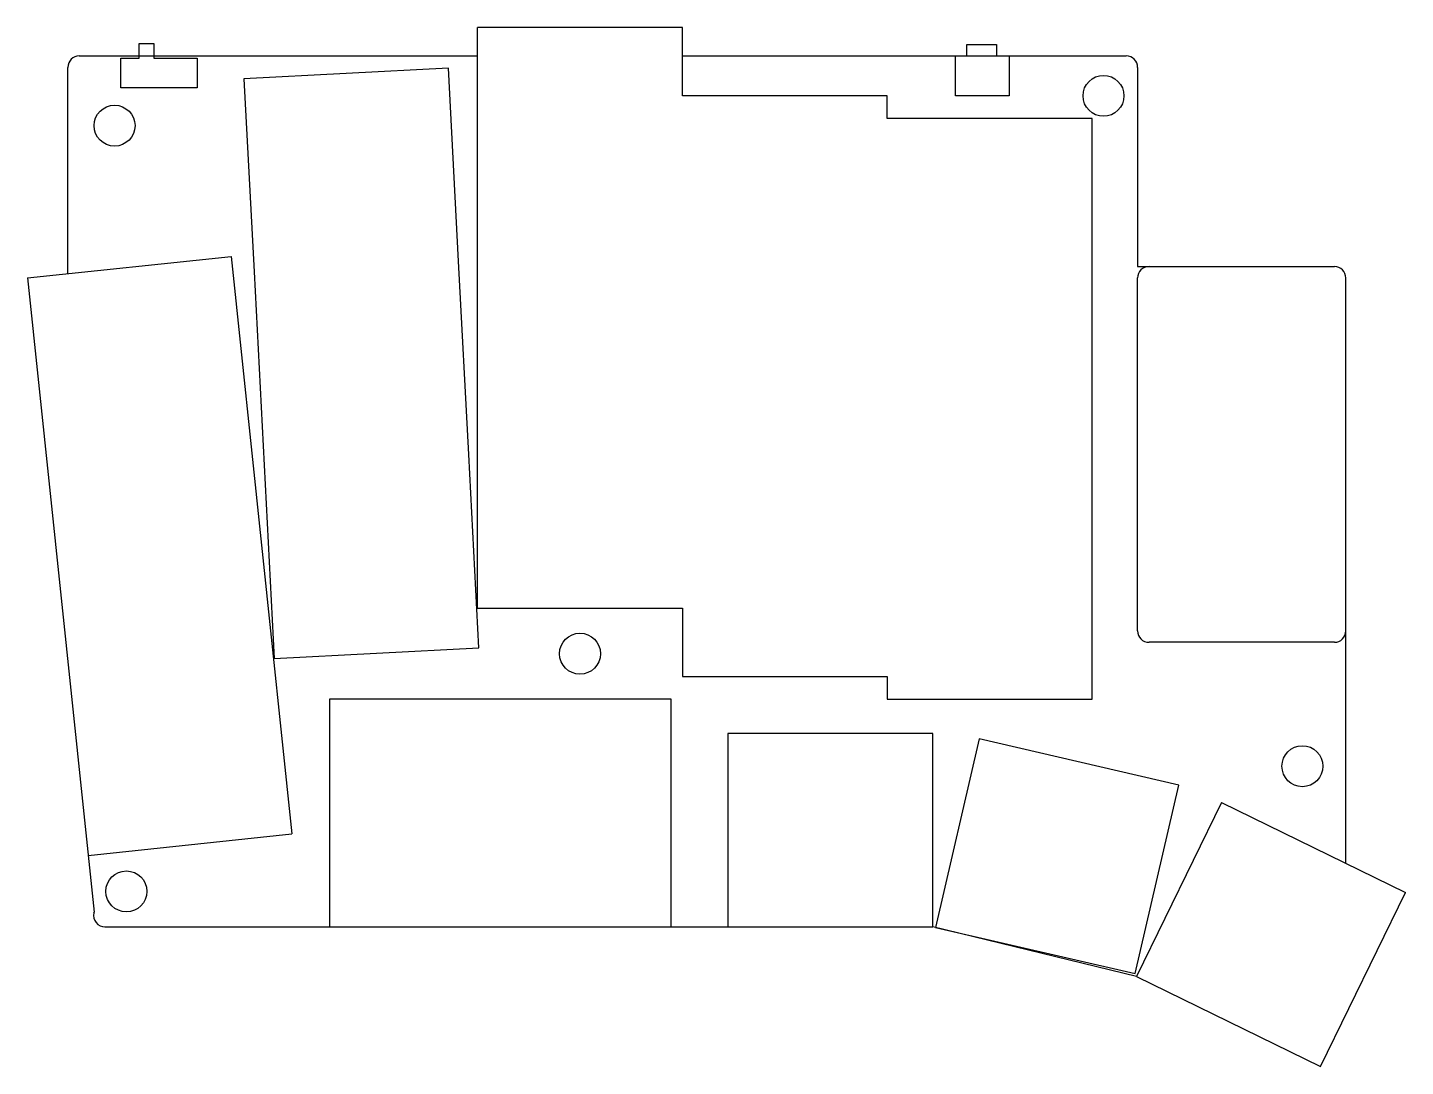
# Model space of a CAD drawing. Header units: millimetres. Extents: x 87 to 208, y -128 to -37.
import ezdxf

# ---------------------------------------------------------------- set-up
doc = ezdxf.new("R2010")
doc.units = ezdxf.units.MM

msp = doc.modelspace()

# ---------------------------------------------------------------- linework, layer by layer
for p, q in [((144.15, -36.68), (126.15, -36.68)), ((126.15, -87.68), (126.15, -36.68)), ((144.15, -42.68), (144.15, -36.68)), ((96.4, -39.38), (96.4, -38.08)), ((96.4, -38.08), (97.7, -38.08)), ((97.7, -38.08), (97.7, -39.38)), ((169.15, -39.18), (169.15, -38.18)), ((169.15, -38.18), (171.75, -38.18)), ((171.75, -38.18), (171.75, -39.18)), ((91.15, -39.18), (126.15, -39.18)), ((94.8, -41.98), (94.8, -39.38)), ((94.8, -39.38), (96.4, -39.38)), ((97.7, -39.38), (101.5, -39.38)), ((101.5, -39.38), (101.5, -41.98)), ((144.15, -39.18), (183.15, -39.18)), ((168.15, -42.68), (168.15, -39.18)), ((172.85, -39.18), (172.85, -42.68)), ((90.15, -58.3), (90.15, -40.18)), ((123.59, -40.24), (105.62, -41.18)), ((124.48, -57.21), (123.59, -40.24)), ((184.15, -40.18), (184.15, -57.68)), ((101.5, -41.98), (94.8, -41.98)), ((105.62, -41.18), (106.51, -58.15)), ((162.15, -42.68), (144.15, -42.68)), ((162.15, -44.68), (162.15, -42.68)), ((172.85, -42.68), (168.15, -42.68)), ((180.15, -44.68), (162.15, -44.68)), ((180.15, -95.68), (180.15, -44.68)), ((86.61, -58.67), (104.51, -56.79)), ((104.51, -56.79), (109.84, -107.51)), ((125.37, -74.19), (124.48, -57.21)), ((184.15, -57.68), (201.45, -57.68)), ((86.61, -58.67), (92.46, -114.37)), ((106.51, -58.15), (107.4, -75.13)), ((184.15, -89.68), (184.15, -58.68)), ((202.45, -110.1), (202.45, -58.68)), ((126.26, -91.17), (125.37, -74.19)), ((107.4, -75.13), (108.29, -92.11)), ((126.15, -87.68), (144.15, -87.68)), ((144.15, -87.68), (144.15, -93.68)), ((201.45, -90.68), (185.15, -90.68)), ((108.29, -92.11), (126.26, -91.17)), ((144.15, -93.68), (162.15, -93.68)), ((162.15, -93.68), (162.15, -95.68)), ((113.15, -95.68), (113.15, -115.68)), ((143.15, -95.68), (113.15, -95.68)), ((143.15, -115.68), (143.15, -95.68)), ((162.15, -95.68), (180.15, -95.68)), ((166.15, -98.68), (148.15, -98.68)), ((148.15, -98.68), (148.15, -115.68)), ((166.15, -115.68), (166.15, -98.68)), ((170.22, -99.17), (166.4, -115.74)), ((187.76, -103.22), (170.22, -99.17)), ((183.94, -119.78), (187.76, -103.22)), ((191.51, -104.76), (184.05, -120.04)), ((191.51, -104.76), (207.68, -112.65)), ((91.94, -109.39), (109.84, -107.51)), ((200.23, -127.93), (207.68, -112.65)), ((92.44, -114.45), (92.46, -114.37)), ((93.41, -115.68), (166.15, -115.68)), ((184.05, -120.04), (166.15, -115.68)), ((166.4, -115.74), (183.94, -119.78)), ((184.05, -120.04), (200.23, -127.93))]:
    msp.add_line(p, q)
for centre in [(181.15, -42.68), (94.25, -45.3), (135.15, -91.68), (198.63, -101.56), (95.29, -112.56)]:
    msp.add_circle(centre, 1.8)
for centre, start, end in [((91.15, -40.18), 90, 180), ((183.15, -40.18), 0, 90), ((185.15, -58.68), 90, 180), ((201.45, -58.68), 0, 90), ((185.15, -89.68), 180, 270), ((201.45, -89.68), 270, 0), ((93.41, -114.68), 166.6741, 270)]:
    msp.add_arc(centre, 1, start, end)

doc.saveas('drawing.dxf')
